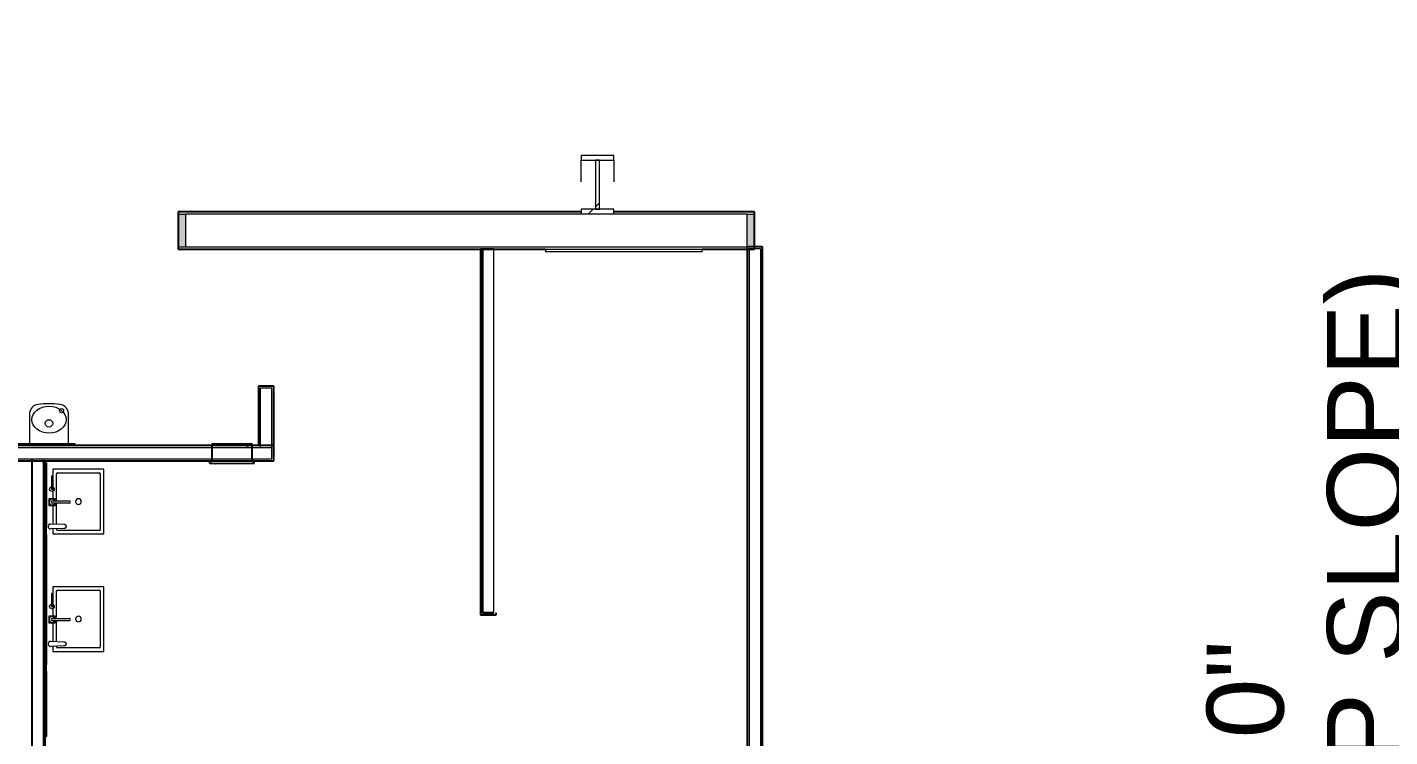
# Model space of a CAD drawing. Header units: inches. Extents: x 1 to 27263, y -26002 to 5769.
# Drawn here: x 25516.5 to 25934.4, y -22519.8 to -22302.2 of the extents above; entities that cross this region are included whole.
import ezdxf

# ---------------------------------------------------------------- set-up
doc = ezdxf.new("R2010")
doc.units = ezdxf.units.IN
doc.header["$MEASUREMENT"] = 0
for name, color, linetype, lineweight in [('A-ANNO-DIMS', 211, 'Continuous', 9), ('A-ANNO-DIMS-256', 211, 'Continuous', 9), ('A-GENM', 13, 'Continuous', 9), ('A-WALL', 113, 'Continuous', 9), ('A-WALL-PATT', 111, 'Continuous', 25), ('I-WALL', 2, 'Continuous', 9), ('L-SITE-WALL', 31, 'Continuous', 9), ('P-SANR-FIXT', 6, 'Continuous', 9), ('Q-SPCQ', 91, 'Continuous', 9), ('S-BEAM', 12, 'Continuous', 9)]:
    doc.layers.add(name, color=color, linetype=linetype, lineweight=lineweight)
doc.styles.add('Arial_1', font='arial.ttf', dxfattribs={"height": 23.60479})
doc.dimstyles.new('Linear_-_3_32__Arial', dxfattribs={"dimscale": 12, "dimtxt": 24, "dimasz": 2.666667, "dimexe": 2, "dimexo": 1.333333, "dimgap": 1.333333, "dimtad": 1, "dimrnd": 0.25, "dimzin": 1, "dimdsep": 46, "dimlunit": 4, "dimtxsty": 'Arial_1', "dimblk1": 'OBLIQUE', "dimblk2": 'OBLIQUE', "dimsah": 1, "dimcen": 0.09, "dimdle": 2, "dimazin": 0, "dimtfac": 1, "dimtdec": 4, "dimtix": 1, "dimtmove": 1, "dimatfit": 3, "dimfxl": 1, "dimtvp": 1, "dimtfill": 1, "dimfrac": 2, "dimtolj": 1, "dimtzin": 0, "dimarcsym": 2})
pattern_1 = [(0, (0, 0), (81.92, 20.48), [3.379, -58.061, 3.379, -58.061, -327.68]), (0, (0, 0), (81.92, 20.48), [-122.88, 3.379, -119.501, 3.379, -58.061, -143.36]), (0, (0, 0), (81.92, 20.48), [-307.2, 3.379, -37.581, 3.379, -99.021]), (120, (30.72, 10.24), (-58.6962, 60.704801), [3.379, -58.061, 3.379, -58.061, -327.68]), (120, (30.72, 10.24), (-58.6962, 60.704801), [-122.88, 3.379, -119.501, 3.379, -58.061, -143.36]), (120, (30.72, 10.24), (-58.6962, 60.704801), [-307.2, 3.379, -37.581, 3.379, -99.021]), (240, (40.96, 51.2), (-23.2238, -81.184801), [3.379, -58.061, 3.379, -58.061, -327.68]), (240, (40.96, 51.2), (-23.2238, -81.184801), [-122.88, 3.379, -119.501, 3.379, -58.061, -143.36]), (240, (40.96, 51.2), (-23.2238, -81.184801), [-307.2, 3.379, -37.581, 3.379, -99.021])]
pattern_2 = [(225, (25691.39, -22360.053), (25.342707, -25.342707), []), (225, (25691.39, -22398.453), (25.342707, -25.342707), [])]

# ---------------------------------------------------------------- blocks, each defined once
blk = doc.blocks.new('Drinking_Fountain-Haws_Corporation-Wall_Mounted_1119 - 1119-180620-Site Plan - Phase 1')
at = {"layer": 'P-SANR-FIXT', "color": 7}
for p, q in [((13.07, 19.18), (13.07, 4.38)), ((25.07, 4.38), (25.07, 19.18)), ((29.07, 13.43), (29.07, 4.38)), ((41.07, 4.38), (41.07, 13.43)), ((43.07, 4.38), (11.07, 4.38)), ((11.07, 4.38), (11.07, 3.88)), ((43.07, 3.88), (43.07, 4.38))]:
    blk.add_line(p, q, dxfattribs=at)
for centre, radius in [((19.07, 16.38), 1.13), ((22.94, 20.23), 0.625), ((38.94, 14.51), 0.625), ((35.07, 10.63), 1.13)]:
    blk.add_circle(centre, radius, dxfattribs=at)
for centre, radius, start, end in [((16.07, 19.18), 3, 97.5776, 180), ((19.07, -3.37), 25.75, 82.4224, 97.5776), ((22.07, 19.18), 3, 360, 82.4224), ((32.07, 13.43), 3, 97.5776, 180), ((35.07, -9.12), 25.75, 82.4224, 97.5776), ((38.07, 13.43), 3, 360, 82.4224)]:
    blk.add_arc(centre, radius, start, end, dxfattribs=at)
for centre, ratio in [((19.07, 17.51), 0.786373), ((35.07, 11.76), 0.786365)]:
    blk.add_ellipse(centre, major_axis=(-5.25, 0), ratio=ratio, dxfattribs=at)
blk = doc.blocks.new('Dispenser_Disposal-Paper-Frost_Products_LTD_-Recessed-400A - Steel-Stainless-V53-Site Plan - Phase 1')
at = {"layer": 'Q-SPCQ', "color": 10, "lineweight": 13}
for p, q in [((25573.2, -22430.43), (25573.2, -22429.89)), ((25573.2, -22429.89), (25573.26, -22429.89)), ((25573.26, -22429.89), (25573.26, -22429.83)), ((25573.26, -22429.83), (25585.3, -22429.83)), ((25573.26, -22429.89), (25573.26, -22430.43)), ((25573.26, -22429.89), (25585.3, -22429.89)), ((25585.3, -22429.83), (25585.3, -22429.89)), ((25585.3, -22429.89), (25585.3, -22430.44)), ((25585.3, -22429.89), (25585.36, -22429.89)), ((25585.36, -22429.89), (25585.36, -22430.43)), ((25572.39, -22435.86), (25572.39, -22435.26)), ((25572.39, -22435.26), (25573.25, -22435.26)), ((25572.39, -22435.86), (25586.06, -22435.86)), ((25572.47, -22435.26), (25572.47, -22435.94)), ((25572.77, -22435.55), (25572.47, -22435.86)), ((25572.47, -22435.94), (25586.06, -22435.94)), ((25573.43, -22435.94), (25572.47, -22435.94)), ((25572.55, -22435.21), (25572.55, -22435.18)), ((25573.2, -22435.21), (25572.55, -22435.21)), ((25585.71, -22435.26), (25572.77, -22435.26)), ((25572.77, -22435.26), (25572.77, -22435.55)), ((25573.47, -22435.2), (25573.25, -22435.2)), ((25573.25, -22435.26), (25573.25, -22435.2)), ((25573.27, -22435.26), (25573.27, -22435.2)), ((25573.43, -22436.07), (25573.43, -22435.94)), ((25574.3, -22436.07), (25573.43, -22436.07)), ((25574.28, -22436.09), (25573.45, -22436.09)), ((25573.54, -22435.26), (25573.47, -22435.2)), ((25573.93, -22435.18), (25573.93, -22435.26)), ((25574.21, -22435.26), (25574.21, -22435.18)), ((25586.06, -22435.94), (25574.3, -22435.94)), ((25574.3, -22435.94), (25574.3, -22436.07)), ((25585.53, -22435.21), (25585.36, -22435.21)), ((25585.53, -22435.21), (25586.03, -22435.21)), ((25585.53, -22435.25), (25585.53, -22435.21)), ((25585.97, -22435.25), (25585.53, -22435.25)), ((25585.76, -22435.31), (25585.76, -22435.56)), ((25585.76, -22435.55), (25585.77, -22435.33)), ((25586.06, -22435.86), (25585.76, -22435.56)), ((25585.77, -22435.33), (25586.09, -22435.33)), ((25586.01, -22435.18), (25586.01, -22435.21)), ((25586.03, -22435.18), (25586.03, -22435.21)), ((25586.06, -22435.94), (25586.06, -22435.33)), ((25586.06, -22435.86), (25586.14, -22435.86)), ((25586.09, -22435.28), (25586.09, -22435.33)), ((25586.09, -22435.33), (25586.14, -22435.33)), ((25586.14, -22435.33), (25586.14, -22435.86))]:
    blk.add_line(p, q, dxfattribs=at)
for centre, radius, start, end in [((25572.47, -22435.86), 0.0768, 180, 270), ((25572.47, -22435.86), 0.029, 180, 270), ((25573.2, -22435.15), 0.0665, 270, 0), ((25573.2, -22435.15), 0.0665, 270, 312.1544), ((25573.45, -22436.07), 0.02, 180, 270), ((25574.28, -22436.07), 0.02, 270, 0), ((25585.36, -22435.15), 0.0665, 180, 270), ((25585.71, -22435.31), 0.05, 0, 90), ((25586.03, -22435.28), 0.0625, 153.896, 233.1301), ((25586.03, -22435.28), 0.0625, 302.4117, 90.0728), ((25586.03, -22435.28), 0.0625, 359.8391, 90), ((25586.06, -22435.86), 0.0763, 270, 0)]:
    blk.add_arc(centre, radius, start, end, dxfattribs=at)
blk = doc.blocks.new('Bradley-Washroom_Accessories-Mirrors-747_Standard - 84_ x 36_ _ BradEX-219120-Site Plan - Phase 1')
at = {"layer": 'Q-SPCQ', "color": 7}
for p, q in [((25522.14, -22455.74), (25522.14, -22435.74)), ((25522.39, -22435.74), (25522.14, -22435.74)), ((25522.39, -22435.74), (25522.39, -22455.74)), ((25522.14, -22455.74), (25522.42, -22455.74)), ((25522.14, -22457.74), (25522.14, -22455.74)), ((25522.42, -22457.74), (25522.14, -22457.74)), ((25522.14, -22497.74), (25522.14, -22457.74)), ((25522.39, -22457.74), (25522.39, -22497.74)), ((25522.42, -22457.74), (25522.42, -22455.74)), ((25522.14, -22497.74), (25522.42, -22497.74)), ((25522.14, -22499.74), (25522.14, -22497.74)), ((25522.42, -22499.74), (25522.14, -22499.74)), ((25522.14, -22519.74), (25522.14, -22499.74)), ((25522.39, -22499.74), (25522.39, -22519.74)), ((25522.42, -22499.74), (25522.42, -22497.74)), ((25522.14, -22519.74), (25522.39, -22519.74))]:
    blk.add_line(p, q, dxfattribs=at)
blk = doc.blocks.new('Bradley-Washroom_Accessories-Mirrors-780_Custom - Bradley-Washroom_Accessories-Mirrors-780_Custom-177760-Site Plan - Phase 1')
at = {"layer": 'Q-SPCQ', "color": 7}
for p, q in [((25320.64, -22370.3), (25368.64, -22370.3)), ((25320.64, -22370.3), (25320.64, -22371.05)), ((25368.64, -22371.05), (25320.64, -22371.05)), ((25368.64, -22371.05), (25368.64, -22370.3))]:
    blk.add_line(p, q, dxfattribs=at)
blk = doc.blocks.new('Soap_Dispenser-TOTO-TES1ADC-05 - Polished Chrome-194390-Site Plan - Phase 1')
at = {"layer": 'A-GENM', "color": 7}
for p, q in [((-0.79, 0), (-0.66, 4.1)), ((0.66, 4.1), (0.79, 0.03))]:
    blk.add_line(p, q, dxfattribs=at)
blk.add_arc((0, 0), 0.791, 180.001, 1.8521, dxfattribs=at)
blk.add_open_spline([(-0.66, 4.1), (-0.66, 4.16), (-0.65, 4.29), (-0.56, 4.47), (-0.42, 4.61), (-0.21, 4.73), (0.08, 4.76), (0.35, 4.67), (0.51, 4.53), (0.6, 4.4), (0.65, 4.25), (0.66, 4.15), (0.66, 4.1)], degree=3, knots=[-1, -1, -1, -1, -0.903846, -0.807692, -0.711538, -0.615385, -0.461538, -0.307692, -0.230769, -0.153846, -0.076923, 0, 0, 0, 0], dxfattribs=at)
blk = doc.blocks.new('Faucet-Lavatory-Zurn-Z6920XL - Z6920-XL-ADM2-H4-162583-Site Plan - Phase 1')
at = {"layer": 'P-SANR-FIXT'}
for p, q in [((1, 1), (-1, 1)), ((-1, 1), (-1, -1)), ((-0.25, 0), (-0.25, -5.25)), ((0.25, -5.25), (0.25, 0)), ((1, -1), (1, 1)), ((8, 0.12), (4, 0.12)), ((4, 0.12), (4, -0.12)), ((8, -0.12), (8, 0.12)), ((-1, -1), (-0.25, -1)), ((0.25, -1), (1, -1)), ((4, -0.12), (8, -0.12))]:
    blk.add_line(p, q, dxfattribs=at)
blk.add_circle((4, 0), 0.719, dxfattribs=at)
for centre, radius, start, end in [((0, 0), 0.875, 0, 180), ((0, 0), 0.875, 180, 252.8571), ((0, 0), 0.25, 360, 180), ((0, 0), 0.875, 287.1429, 0), ((0, -5.37), 0.281, 152.734, 27.266)]:
    blk.add_arc(centre, radius, start, end, dxfattribs=at)
blk = doc.blocks.new('Sink-Under_Counter-Kohler-2882 - White-194391-Site Plan - Phase 1')
at = {"layer": 'P-SANR-FIXT', "color": 7}
for p, q in [((9.91, 7.81), (-9.91, 7.81)), ((-9.91, 7.81), (-9.91, -7.81)), ((-8.81, -6.46), (-8.81, 6.46)), ((-8.56, 6.71), (8.56, 6.71)), ((8.81, 6.46), (8.81, -6.46)), ((9.91, -7.81), (9.91, 7.81)), ((-9.91, -7.81), (-0.85, -7.81)), ((-0.1, -6.71), (-8.56, -6.71)), ((6.87, -6.71), (0.4, -6.71)), ((1.15, -7.81), (6.83, -7.81)), ((8.56, -6.71), (8.33, -6.71)), ((8.37, -7.81), (9.91, -7.81))]:
    blk.add_line(p, q, dxfattribs=at)
for centre, radius, start, end in [((-8.56, 6.46), 0.25, 90, 180), ((8.56, 6.46), 0.25, 0, 90), ((0, 0), 0.875, 0, 180), ((0, 0), 0.875, 180, 0), ((-8.56, -6.46), 0.25, 180, 270), ((8.56, -6.46), 0.25, 270, 0)]:
    blk.add_arc(centre, radius, start, end, dxfattribs=at)
blk = doc.blocks.new('Locker Rooms and Restrooms_rvt-1-Site Plan - Phase 1')
at = {"layer": 'A-WALL-PATT', "lineweight": 9}
h = blk.add_hatch(dxfattribs=at)
h.set_pattern_fill('FP_9', style=0, pattern_type=2)
h.set_pattern_definition(pattern_1)
h.paths.add_polyline_path([(25521.39, -22691.3), (25522.02, -22691.3), (25522.02, -22435.18), (25521.39, -22435.18), (25521.39, -22668.33)], flags=0)
at = {"layer": 'A-WALL', "color": 7}
for p, q in [((25659.64, -22481.74), (25659.64, -22370.3)), ((25517.89, -22431.05), (25573.2, -22431.05)), ((25585.36, -22431.05), (25591.52, -22431.05)), ((25591.52, -22434.55), (25591.52, -22431.05)), ((25521.39, -22435.18), (25521.39, -22434.55)), ((25521.39, -22434.55), (25573.2, -22434.55)), ((25521.39, -22435.18), (25521.39, -22691.3)), ((25585.36, -22434.55), (25591.52, -22434.55))]:
    blk.add_line(p, q, dxfattribs=at)
at = {"layer": 'I-WALL', "color": 250, "lineweight": 25}
for p, q in [((25655.52, -22370.3), (25655.52, -22482.37)), ((25656.14, -22370.3), (25655.52, -22370.3)), ((25656.14, -22370.3), (25656.14, -22481.74)), ((25659.64, -22370.3), (25656.14, -22370.3)), ((25656.14, -22481.74), (25656.14, -22370.3)), ((25573.2, -22430.43), (25517.89, -22430.43)), ((25573.2, -22435.18), (25573.2, -22430.43)), ((25592.14, -22430.43), (25585.36, -22430.43)), ((25585.36, -22430.43), (25585.36, -22435.18)), ((25592.14, -22431.05), (25592.14, -22430.43)), ((25592.14, -22434.55), (25592.14, -22431.05)), ((25517.89, -22434.55), (25517.89, -22435.18)), ((25517.89, -22435.18), (25517.89, -22695.43)), ((25522.02, -22691.3), (25522.02, -22435.18)), ((25522.02, -22435.18), (25573.2, -22435.18)), ((25585.36, -22435.18), (25592.14, -22435.18)), ((25592.14, -22435.18), (25592.14, -22434.55)), ((25655.52, -22482.37), (25656.14, -22482.37)), ((25656.14, -22481.74), (25659.64, -22481.74)), ((25659.64, -22481.74), (25656.14, -22481.74)), ((25656.14, -22482.37), (25660.27, -22482.37)), ((25660.27, -22482.37), (25660.27, -22481.74))]:
    blk.add_line(p, q, dxfattribs=at)
at = {"lineweight": 9}
for name, p in [('Bradley-Washroom_Accessories-Mirrors-780_Custom - Bradley-Washroom_Accessories-Mirrors-780_Custom-177760-Site Plan - Phase 1', (354.81, 0)), ('Drinking_Fountain-Haws_Corporation-Wall_Mounted_1119 - 1119-180620-Site Plan - Phase 1', (25488.1, -22434.31)), ('Dispenser_Disposal-Paper-Frost_Products_LTD_-Recessed-400A - Steel-Stainless-V53-Site Plan - Phase 1', (0, 0)), ('Bradley-Washroom_Accessories-Mirrors-747_Standard - 84_ x 36_ _ BradEX-219120-Site Plan - Phase 1', (0, 0))]:
    blk.add_blockref(name, p, dxfattribs=at)
for name, p, rotation in [('Sink-Under_Counter-Kohler-2882 - White-194391-Site Plan - Phase 1', (25532.2, -22447.68), 270), ('Faucet-Lavatory-Zurn-Z6920XL - Z6920-XL-ADM2-H4-162583-Site Plan - Phase 1', (25524.08, -22447.83), 89.99999999999962), ('Soap_Dispenser-TOTO-TES1ADC-05 - Polished Chrome-194390-Site Plan - Phase 1', (25523.66, -22455.28), 270.0000000000303), ('Faucet-Lavatory-Zurn-Z6920XL - Z6920-XL-ADM2-H4-162583-Site Plan - Phase 1', (25524.08, -22483.83), 89.99999999999962), ('Sink-Under_Counter-Kohler-2882 - White-194391-Site Plan - Phase 1', (25532.2, -22483.68), 270), ('Soap_Dispenser-TOTO-TES1ADC-05 - Polished Chrome-194390-Site Plan - Phase 1', (25523.66, -22491.28), 270.0000000000405)]:
    blk.add_blockref(name, p, dxfattribs=dict(at, rotation=rotation))
blk = doc.blocks.new('columns and girder2 - one-1334686-Site Plan - Phase 1')
at = {"layer": 'S-BEAM'}
h = blk.add_hatch(dxfattribs=at)
h.set_pattern_fill('FP_16', color=256, style=0, pattern_type=2)
h.set_pattern_definition(pattern_2)
h.paths.add_polyline_path([(5, -0.5), (-5, -0.5), (-5, -2), (5, -2)], flags=0)
h.paths.add_polyline_path([(5, -17.03), (-5, -17.03), (-5, -18.55), (5, -18.55)], flags=0)
h.paths.add_polyline_path([(5, -1204.89), (-5, -1204.89), (-5, -1206.4), (5, -1206.4)], flags=0)
h.paths.add_polyline_path([(-5, -1224.25), (-5, -1225.75), (5, -1225.75), (5, -1224.25)], flags=0)
h = blk.add_hatch(dxfattribs=at)
h.set_pattern_fill('FP_16', color=256, style=0, pattern_type=2)
h.set_pattern_definition(pattern_2)
h.paths.add_polyline_path([(0.62, -2), (-0.63, -2), (-0.63, -17.03), (0.62, -17.03), (0.62, -14.3)], flags=0)
h.paths.add_polyline_path([(-0.63, -1206.4), (-0.63, -1224.25), (0.62, -1224.25), (0.62, -1206.4)], flags=0)
at = {"layer": 'S-BEAM', "lineweight": 15}
for p, q in [((-5, -0.5), (-5, -2)), ((-5, -2), (5, -2)), ((0.62, -2), (-0.63, -2)), ((-0.63, -2), (-0.63, -17.03)), ((0.62, -17.03), (0.62, -2)), ((5, -2), (5, -0.5)), ((5, -17.03), (-5, -17.03)), ((-5, -17.03), (-5, -18.55)), ((-5, -18.55), (5, -18.55)), ((-0.63, -17.03), (0.62, -17.03)), ((5, -18.55), (5, -17.03))]:
    blk.add_line(p, q, dxfattribs=at)
at = {"layer": 'S-BEAM'}
for p, q in [((-5, -17.03), (-5, -10.42)), ((5, -10.42), (5, -17.03))]:
    blk.add_line(p, q, dxfattribs=at)
blk = doc.blocks.new('Girt_C - 10_D-1260060-Site Plan - Phase 1')
at = {"layer": 'S-BEAM'}
for p, q in [((25737.13, -22359.55), (25565.16, -22359.55)), ((25565.16, -22359.74), (25565.16, -22359.55)), ((25565.16, -22369.37), (25565.16, -22359.74)), ((25737.13, -22359.55), (25737.13, -22359.74)), ((25737.13, -22359.74), (25737.13, -22369.37)), ((25565.16, -22369.55), (25565.16, -22369.37)), ((25565.16, -22369.55), (25737.13, -22369.55)), ((25737.13, -22369.37), (25737.13, -22369.55))]:
    blk.add_line(p, q, dxfattribs=at)
blk = doc.blocks.new('DIMBLOCK56-Site Plan - Phase 1')
at = {"layer": 'A-ANNO-DIMS-256'}
for p, q in [((26069.78, -22856.07), (26069.78, -22976.07)), ((26202.89, -22880.07), (26045.78, -22880.07)), ((26069.78, -22880.07), (26202.89, -22880.07)), ((26142.89, -22952.07), (26045.78, -22952.07)), ((26069.78, -22952.07), (26142.89, -22952.07))]:
    blk.add_line(p, q, dxfattribs=at)
at = {"layer": 'A-ANNO-DIMS-256', "lineweight": 50}
for p, q in [((26069.78, -22880.07), (26053.78, -22864.07)), ((26069.78, -22880.07), (26085.78, -22896.07)), ((26069.78, -22952.07), (26053.78, -22936.07)), ((26069.78, -22952.07), (26085.78, -22968.07))]:
    blk.add_line(p, q, dxfattribs=at)
at = {"layer": 'A-ANNO-DIMS-256'}
blk.add_ellipse((26069.78, -22574.21), major_axis=(0, 341.86), ratio=0.470866, start_param=1.570796, end_param=3.141593, dxfattribs=at)
at = {"layer": 'A-ANNO-DIMS-256', "color": 0, "insert": (25915.12, -22685.9), "char_height": 23.6048, "width": 368.64, "attachment_point": 1, "rotation": 90, "line_spacing_factor": 0.938532, "style": 'Arial_1', "bg_fill": 3, "box_fill_scale": 1.25, "bg_fill_color": 0, "bg_fill_transparency": 0}
blk.add_mtext('(1:12 RAMP SLOPE)', dxfattribs=at)
at = {"layer": 'A-ANNO-DIMS-256', "color": 0, "insert": (25878.2, -22574.21), "char_height": 23.605, "width": 100.5785, "attachment_point": 1, "rotation": 90, "line_spacing_factor": 0.938532, "style": 'Arial_1', "bg_fill": 3, "box_fill_scale": 1.25, "bg_fill_color": 0, "bg_fill_transparency": 0}
blk.add_mtext('6\' - 0"', dxfattribs=at)
blk = doc.blocks.new('_Oblique')
at = {"color": 0, "linetype": 'ByBlock', "lineweight": -2}
blk.add_line((-0.5, -0.5), (0.5, 0.5), dxfattribs=at)

msp = doc.modelspace()

# ---------------------------------------------------------------- hatches: boundary and pattern name
at = {"layer": 'A-WALL-PATT', "lineweight": 9}
h = msp.add_hatch(dxfattribs=at)
h.set_pattern_fill('FP_10', color=256, style=0, pattern_type=2)
h.set_pattern_definition([(161.57, (1.28, 1.28), (-10.24040374, -0.00056827), [0, -72.858, 8.09, 0]), (18.43, (-1.28, 1.28), (-10.24040374, 0.00056827), [0, -72.858, 8.09, 0]), (108.43, (1.28, 1.28), (5.1184649, -25.6019259), [24.282, -56.666]), (71.57, (-1.28, 1.28), (5.1184649, 25.6019259), [24.282, -56.666])])
h.paths.add_polyline_path([(25739.515225, -22369.55281), (25739.515225, -22359.55281), (25737.125225, -22359.662185), (25737.125225, -22369.55281)], flags=0)
h.paths.add_polyline_path([(25565.155225, -22369.55281), (25565.155225, -22359.55281), (25562.765225, -22359.662185), (25562.765225, -22369.55281)], flags=0)
h.paths.add_polyline_path([(25482.265225, -22369.55281), (25482.265225, -22359.55281), (25479.875225, -22359.662185), (25479.875225, -22369.55281)], flags=0)
h.paths.add_polyline_path([(25163.155225, -22369.55281), (25163.155225, -22359.55281), (25160.765225, -22359.662185), (25160.765225, -22369.55281)], flags=0)
h.paths.add_polyline_path([(25118.765225, -22369.55281), (25118.765225, -22359.55281), (25116.375225, -22359.662185), (25116.375225, -22369.55281)], flags=0)
h.paths.add_polyline_path([(24921.905225, -22369.55281), (24921.905225, -22359.55281), (24919.515225, -22359.662185), (24919.515225, -22369.55281)], flags=0)
h.paths.add_polyline_path([(24842.890225, -22369.55281), (24842.890225, -22359.55281), (24840.500225, -22359.665083), (24840.500225, -22369.55281)], flags=0)
h.paths.add_polyline_path([(24632.405225, -22369.55281), (24632.405225, -22359.55281), (24630.015225, -22359.662185), (24630.015225, -22369.55281)], flags=0)
h.paths.add_polyline_path([(22799.390225, -22369.55281), (22799.390225, -22359.55281), (22771.389225, -22359.55281), (22771.389225, -22369.55281), (22779.278416, -22369.55281)], flags=0)
h = msp.add_hatch(dxfattribs=at)
h.set_pattern_fill('FP_9', color=256, style=0, pattern_type=2)
h.set_pattern_definition(pattern_1)
h.paths.add_polyline_path([(25742.015225, -22787.30281), (25742.015225, -22606.162185), (25741.390225, -22606.162185), (25741.390225, -22787.30281)], flags=0)
h.paths.add_polyline_path([(25741.390225, -22602.662185), (25742.015225, -22602.662185), (25742.015225, -22369.55281), (25737.890225, -22369.55281), (25737.890225, -22370.17781), (25741.390225, -22370.17781), (25741.390225, -22560.802101)], flags=0)
h = msp.add_hatch(dxfattribs=at)
h.set_pattern_fill('FP_9', color=256, style=0, pattern_type=2)
h.set_pattern_definition(pattern_1)
h.paths.add_polyline_path([(25588.015225, -22431.05281), (25588.015225, -22430.42781), (25457.015225, -22430.42781), (25457.015225, -22431.05281), (25585.158416, -22431.05281)], flags=0)
h = msp.add_hatch(dxfattribs=at)
h.set_pattern_fill('FP_9', color=256, style=0, pattern_type=2)
h.set_pattern_definition(pattern_1)
h.paths.add_polyline_path([(25592.140225, -22435.17781), (25592.140225, -22434.55281), (25452.890225, -22434.55281), (25452.890225, -22435.17781), (25585.158416, -22435.17781)], flags=0)

# ---------------------------------------------------------------- linework, layer by layer
at = {"layer": 'A-WALL'}
for p, q in [((25562.765225, -22359.55281), (25565.155225, -22359.55281)), ((25737.125225, -22359.55281), (25739.515225, -22359.55281)), ((25562.765225, -22369.55281), (25565.155225, -22369.55281)), ((25737.125225, -22369.55281), (25739.515225, -22369.55281)), ((25741.390225, -22370.17781), (25737.890225, -22370.17781)), ((25737.890225, -22370.17781), (25737.890225, -22767.62156)), ((25741.390225, -22370.17781), (25741.390225, -22602.662185)), ((25588.015225, -22431.05281), (25588.015225, -22412.92781)), ((25591.515225, -22412.92781), (25588.015225, -22412.92781)), ((25591.515225, -22434.55281), (25591.515225, -22412.92781)), ((25457.015225, -22431.05281), (25588.015225, -22431.05281)), ((25453.515225, -22434.55281), (25591.515225, -22434.55281))]:
    msp.add_line(p, q, dxfattribs=at)
at = {"layer": 'I-WALL', "lineweight": 25}
for p, q in [((25742.015225, -22369.55281), (25737.265225, -22369.55281)), ((25737.265225, -22369.55281), (25737.265225, -22767.62156)), ((25742.015225, -22602.037185), (25742.015225, -22369.55281)), ((25587.390225, -22412.30281), (25587.390225, -22430.42781)), ((25592.140225, -22412.30281), (25587.390225, -22412.30281)), ((25592.140225, -22435.17781), (25592.140225, -22412.30281)), ((25587.390225, -22430.42781), (25457.640225, -22430.42781)), ((25452.890225, -22435.17781), (25592.140225, -22435.17781))]:
    msp.add_line(p, q, dxfattribs=at)
at = {"layer": 'L-SITE-WALL', "lineweight": 25}
for p, q in [((25686.390225, -22358.80281), (25562.765225, -22358.80281)), ((25562.765225, -22358.80281), (25562.765225, -22370.30281)), ((25739.515225, -22358.80281), (25696.390225, -22358.80281)), ((25739.515225, -22370.30281), (25739.515225, -22358.80281)), ((25562.765225, -22370.30281), (25675.452725, -22370.30281)), ((25723.452725, -22370.30281), (25739.515225, -22370.30281))]:
    msp.add_line(p, q, dxfattribs=at)

# ---------------------------------------------------------------- block references
at = {"lineweight": 5}
msp.add_blockref('Locker Rooms and Restrooms_rvt-1-Site Plan - Phase 1', (0, 0), dxfattribs=at)
at = {"layer": 'S-BEAM', "rotation": 180}
msp.add_blockref('columns and girder2 - one-1334686-Site Plan - Phase 1', (25691.390225, -22360.05281), dxfattribs=at)
at = {"layer": 'S-BEAM'}
msp.add_blockref('Girt_C - 10_D-1260060-Site Plan - Phase 1', (0, 0), dxfattribs=at)

# ---------------------------------------------------------------- dimensions: what is measured, and where the dimension line sits
at = {"layer": 'A-ANNO-DIMS'}
dim = msp.add_linear_dim(base=(26069.783872, -22952.067479), p1=(26218.893444, -22880.067479), p2=(26158.893444, -22952.067479), angle=90, text='<>\\X(1:12 RAMP SLOPE)', dimstyle='Linear_-_3_32__Arial', override={"dimpost": '<>', "dimfxl": 93.722996}, dxfattribs=at)
dim.commit()
dim.dimension.update_dxf_attribs({"geometry": 'DIMBLOCK56-Site Plan - Phase 1', "text_midpoint": (25909.668753, -22574.212182), "dimtype": 160, "text_rotation": 90})

doc.saveas('drawing.dxf')
